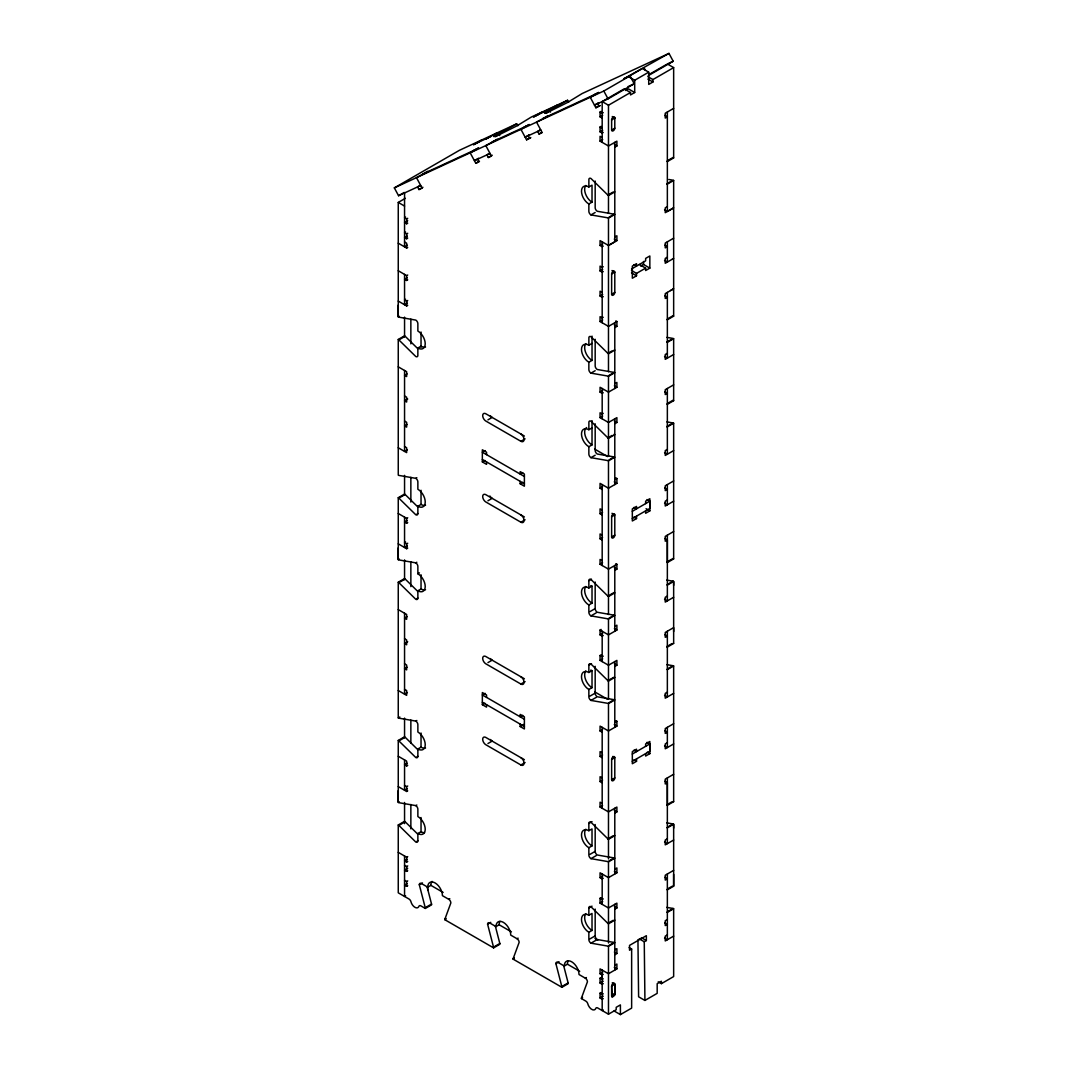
<?xml version="1.0" encoding="UTF-8"?>
<svg xmlns="http://www.w3.org/2000/svg" width="1068" height="1068" viewBox="0 0 1068 1068"><rect width="100%" height="100%" fill="white"/><g stroke="black" fill="none" stroke-linecap="round" stroke-linejoin="round"><path stroke-width="1.5" d="M417.842 749.709L405.159 737.254A2.977 1.722 60 0 0 404.558 736.813L398.257 740.444L398.257 802.428A2.977 1.722 60 0 0 398.858 802.682L415.772 805.606L416.827 805.005M416.827 720.486L415.772 721.087L398.858 718.163A2.964 1.709 60 0 1 398.257 717.91L398.257 582.22L404.558 578.576A2.977 1.722 60 0 1 405.159 579.016L417.842 591.472M417.842 506.953L405.159 494.497A2.977 1.722 60 0 0 404.558 494.057L398.257 497.688L398.257 559.672A2.977 1.722 60 0 0 398.858 559.926L415.772 562.849L416.827 562.249M417.842 348.715L405.159 336.26A2.977 1.722 60 0 0 404.558 335.819L398.257 339.464L398.257 475.153A2.964 1.709 60 0 0 398.858 475.407L415.772 478.331L416.827 477.73M405.373 198.314L398.257 202.426L398.257 316.916A2.977 1.722 60 0 0 398.858 317.169L415.772 320.093A2.977 1.722 60 0 1 417.868 323.738L417.868 331.027A10.4 6.008 60 0 1 425.224 343.762A10.4 6.008 60 0 1 417.868 348.021L417.842 355.724A2.977 1.722 60 0 1 415.772 356.512L398.858 339.904A2.977 1.722 60 0 0 398.257 339.464M603.246 983.655L602.192 984.269L600.069 983.041L600.069 978.181L602.178 979.396L602.178 974.95L603.233 974.35M563.677 965.699L568.123 982.92A2.977 1.722 60 0 1 568.203 983.655L561.901 987.299A2.977 1.722 60 0 0 561.808 986.552L555.894 963.603A2.977 1.722 60 0 1 557.99 962.388L564.304 966.033A10.4 6.008 60 0 1 571.66 961.774A10.4 6.008 60 0 1 579.016 974.523L585.317 978.168A2.977 1.722 60 0 1 587.427 981.812L581.499 997.926A2.964 1.709 60 0 0 581.419 998.567L585.851 1001.13A2.977 1.722 60 0 1 587.534 1003.079L588.428 1005.509A5.941 3.431 60 0 0 595.17 1009.407L596.051 1008.005A2.977 1.722 60 0 1 597.746 1007.992L608.48 1014.2L608.48 946.341L614.794 942.71A2.977 1.722 60 0 0 614.193 942.457L597.266 939.533A2.977 1.722 60 0 1 595.17 935.888L595.17 909.068M614.794 994.668L614.794 984.255A2.229 1.282 -60.3 0 0 613.219 983.334A2.229 1.282 -60.3 0 0 611.644 986.071L612.111 997.312L614.674 995.323L613.219 993.761M666.712 664.616L673.054 665.724A2.977 1.722 60 0 1 673.654 665.965L673.654 801.668L667.353 805.299L667.353 777.918M666.899 421.9L673.054 422.968A2.99 1.722 60 0 1 673.654 423.208L673.654 558.911L667.353 562.542L667.353 535.161M658.235 981.826L661.386 983.655L673.654 976.566L673.654 908.721A2.977 1.722 60 0 0 673.054 908.467L666.712 907.373M666.899 889.51A2.977 1.722 60 0 0 667.353 889.831L673.654 886.186L673.654 824.202A2.977 1.722 60 0 0 673.054 823.949L666.712 822.854M666.899 646.754A2.977 1.722 60 0 0 667.353 647.074L673.654 643.43L673.654 581.446A2.977 1.722 60 0 0 673.054 581.192L666.712 580.098M666.899 403.998A2.99 1.722 60 0 0 667.353 404.318L673.654 400.674L673.654 338.689A2.99 1.722 60 0 0 673.054 338.436L666.899 337.368M668.822 179.477L673.054 180.212A2.977 1.722 60 0 1 673.654 180.452L673.654 316.155L667.353 319.786A2.99 1.722 60 0 1 666.899 319.466M595.17 181.039L595.17 207.619A2.977 1.722 60 0 0 597.266 211.264L614.193 214.187A2.964 1.709 60 0 1 614.794 214.441L608.48 218.072A2.964 1.709 60 0 0 607.879 217.832L590.964 214.908A2.977 1.722 60 0 1 588.855 211.264L588.855 203.975A10.4 6.008 60 0 1 581.499 191.239A10.4 6.008 60 0 1 588.855 186.98L588.895 179.277A2.977 1.722 60 0 1 590.964 178.489L607.879 195.097A2.964 1.709 60 0 0 608.48 195.537L614.794 191.906A2.964 1.709 60 0 1 614.487 191.706M595.17 339.277L595.17 365.857A2.977 1.722 60 0 0 597.266 369.501L614.193 372.425A2.977 1.722 60 0 1 614.794 372.665L608.48 376.31A2.977 1.722 60 0 0 607.879 376.069L590.964 373.132A2.977 1.722 60 0 1 588.855 369.501L588.855 362.212A10.4 6.008 60 0 1 581.499 349.463A10.4 6.008 60 0 1 588.855 345.218L588.895 337.515A2.977 1.722 60 0 1 590.964 336.727L607.879 353.334A2.977 1.722 60 0 0 608.48 353.775L614.794 350.13A2.977 1.722 60 0 1 614.34 349.81M595.17 423.796L595.17 450.376A2.977 1.722 60 0 0 597.266 454.02L614.193 456.944A2.977 1.722 60 0 1 614.794 457.197L608.48 460.829A2.977 1.722 60 0 0 607.879 460.588L590.964 457.665A2.977 1.722 60 0 1 588.855 454.02L588.855 446.731A10.4 6.008 60 0 1 581.499 433.995A10.4 6.008 60 0 1 588.855 429.736L588.895 422.034A2.977 1.722 60 0 1 590.964 421.246L607.879 437.853A2.977 1.722 60 0 0 608.48 438.294L614.794 434.663A2.977 1.722 60 0 1 614.193 434.209M495.392 926.276L499.824 943.485A2.977 1.722 60 0 1 499.917 944.232L493.603 947.877L444.835 919.708A2.977 1.722 60 0 1 444.929 919.067L450.843 902.954A2.977 1.722 60 0 0 448.747 899.309L442.432 895.665A10.4 6.008 60 0 0 435.076 882.929A10.4 6.008 60 0 0 427.721 887.174L427.721 890.378M561.901 987.299L513.121 959.144A2.977 1.722 60 0 1 513.214 958.503L519.141 942.376A2.977 1.722 60 0 0 517.032 938.745L510.731 935.101A10.4 6.008 60 0 0 503.362 922.351A10.4 6.008 60 0 0 496.006 926.597L489.705 922.966A2.977 1.722 60 0 0 487.595 924.18L493.523 947.129A2.977 1.722 60 0 1 493.603 947.877M499.704 135.556L498.996 134.248L495.312 136.664L516.885 125.877L531.343 117.039L567.589 100.285L568.643 102.248M550.461 112.087L549.753 110.778L546.068 113.195L567.642 102.408L582.1 93.57L668.982 53.4L673.2 61.25L648.263 75.641M420.699 185.485L398.564 195.724L394.346 187.875L459.52 150.254L516.845 123.741L517.9 125.704M481.882 139.908L473.471 144.767L478.704 142.111M425.905 172.562L428.014 171.347L416.48 177.648L422.1 188.102L418.976 189.557L417.575 186.94L420.205 185.418M488.076 137.772L485.967 138.987L497.501 132.686L494.351 134.515M473.364 150.615L478.584 147.958L470.174 152.817L475.807 163.284L478.931 161.829L477.529 159.212M541.89 112.167L533.479 117.026L538.699 114.356M398.564 195.724L404.251 192.44M495.232 140.509L497.341 139.294L485.806 145.595L491.427 156.048L488.303 157.503L486.901 154.887L489.531 153.365M548.084 110.031L545.975 111.246L557.509 104.944M524.108 127.145L529.341 124.489L520.93 129.348L526.564 139.815L530.729 137.759M418.976 189.557L422.928 187.274M545.988 117.039L548.084 115.825L536.55 122.126L542.184 132.592L539.06 134.034L537.645 131.417L540.274 129.895M478.597 158.238L474.406 160.667L490.025 153.445M593.434 95.105L598.667 92.435L590.257 97.295L595.877 107.761L600.056 105.705M475.807 163.284L479.492 161.148M488.303 157.503L492.241 155.22M394.346 187.875L603.807 91.02L630.027 75.895L634.245 83.745L608.039 98.87L594.476 105.145L598.681 102.715M630.027 75.895L623.779 78.778L668.982 53.4M529.354 134.768L525.149 137.198L540.768 129.976M529.327 135.142L528.273 135.756L529.688 138.373M526.564 139.815L530.502 137.532M539.06 134.034L541.69 132.512M648.717 72.17L642.402 68.526L628.398 76.616L634.699 80.26L648.717 72.17L648.717 84.425L652.922 81.996L652.922 79.566L673.654 67.604L673.654 157.917L667.353 161.562A2.964 1.709 60 0 1 666.899 161.241M598.654 103.089L597.599 103.703L599.001 106.319M602.178 142.364L602.178 101.58L624.193 88.871L630.494 92.515L630.494 94.945L634.699 92.515L634.699 80.26M649.371 74.333L665.965 64.761M405.613 217.111L404.558 217.712L406.654 218.927L407.709 218.313M595.877 107.761L599.829 105.478M625.594 90.5L628.398 88.871L634.699 92.515M407.709 220.742L404.558 222.571L406.654 223.786L407.709 223.172M602.178 101.58L608.48 105.225L630.494 92.515M602.178 118.081L600.069 116.866L600.069 112.02L601.124 111.406M603.233 112.621L602.178 113.221L600.069 112.02M600.069 116.866L602.699 115.357M405.613 232.076L404.558 232.677L406.654 233.892L407.709 233.291M407.188 236.015L404.558 237.537L406.654 238.751L407.709 238.137M611.63 119.91L614.794 118.081M603.233 132.445L602.178 133.046L600.069 131.845L600.069 126.985L601.124 126.371M600.069 131.845L602.699 130.323M407.362 245.226L404.558 246.841L404.558 192.948M398.257 243.197L406.654 248.056L407.709 247.456M614.794 128.2L611.63 130.016L611.63 119.79A2.229 1.282 -60 0 1 613.219 117.066A2.229 1.282 -60 0 1 614.794 117.974L614.794 128.2A2.229 1.282 -60 0 1 613.219 130.817A2.229 1.282 -60 0 1 611.63 129.909M602.178 137.505L600.069 136.29L600.069 141.15L602.699 139.628M673.654 108.375L665.244 113.221L665.244 118.081L667.353 116.866L664.83 115.411M614.794 147.21L616.89 145.996L616.89 141.15L608.48 145.996L600.069 141.15M398.257 270.751L406.654 275.611L407.709 275.01M407.188 277.733L404.558 279.255L406.654 280.47L407.709 279.856M588.855 186.98L592.019 185.164L592.019 202.159L588.855 203.975M405.613 299.28L404.558 299.881L406.654 301.096L407.709 300.495M407.362 303.125L404.558 304.74L404.558 274.396M398.257 301.096L406.654 305.955L407.709 305.355M608.934 194.483L613.139 192.053M667.794 160.507L673.054 157.463A2.964 1.709 60 0 0 673.654 157.917M399.299 316.315L398.257 316.916L398.257 305.061M590.964 214.908L595.17 212.479M608.934 217.231L614.193 214.187M666.752 183.843L671.999 180.812M673.654 180.452L667.353 184.096A2.977 1.722 60 0 0 666.899 183.883M398.858 339.904L404.104 336.874M417.868 348.021L421.032 346.192A10.4 6.008 60 0 0 425.545 347.007M614.794 142.364L614.794 241.822L608.48 245.466L600.069 240.607L600.069 245.466L602.699 243.945M614.794 236.976L616.89 235.761L616.89 240.607L608.48 245.466M667.353 206.631L665.244 207.846L665.244 212.692L673.654 207.846L668.608 210.756M603.233 246.081L602.178 246.681L600.069 245.466M407.082 373.893L404.558 375.349L406.654 376.563L406.654 371.704L398.257 366.845M603.233 266.706L602.178 267.32L600.069 266.106L600.069 270.952L602.178 272.166L603.233 271.566M600.069 270.952L602.699 269.443M611.63 273.995L614.794 272.166A2.229 1.282 -60.3 0 0 613.219 271.259A2.229 1.282 -60.3 0 0 611.644 273.982L611.63 294.221A2.229 1.295 -59.7 0 0 613.219 295.128A2.229 1.295 -59.7 0 0 614.794 292.392L614.794 272.166L611.991 270.551M673.654 238.191L665.244 243.037L665.244 247.896L667.353 246.681L664.83 245.226M631.522 268.989L645.633 260.832L645.633 258.403L649.838 255.973L649.838 268.121L645.633 270.538L645.633 268.121L639.332 264.477M407.709 399.018L404.558 400.834L406.654 402.049L406.654 397.189L404.558 395.974M640.733 266.092L643.537 264.477L649.838 268.121M631.482 270.458L636.528 273.381L645.633 268.121M602.178 292.405L600.069 291.19L600.069 296.036L602.699 294.528M667.353 257.201L665.244 258.416L665.244 263.275L673.654 258.416L672.399 259.15M636.528 273.381L636.528 275.798L632.323 278.227L632.323 266.092L636.528 263.662L636.528 266.092L634.005 264.637M603.233 296.65L602.178 297.251L600.069 296.036M611.63 294.221L614.794 292.405M407.082 424.463L404.558 425.918L406.654 427.133L406.654 422.274L404.558 421.059M603.233 317.289L602.178 317.89L600.069 316.675L600.069 321.535L608.48 326.381L616.89 321.535L615.836 320.921M600.069 321.535L602.699 320.013M670.504 290.576L673.654 288.76L665.244 293.62L665.244 298.466L667.353 297.251L664.83 295.796M614.794 327.596L616.89 326.381L616.89 321.535M407.362 449.788L404.558 451.404L404.558 370.489M588.855 345.218L592.019 343.402M487.956 419.844L492.161 417.428A4.459 2.577 60 0 1 490.426 415.826M588.855 362.212L592.019 360.397L592.019 336.113M607.879 353.334L609.988 352.12M611.029 351.505L612.084 350.905M667.794 318.731L673.054 315.701A2.99 1.722 60 0 0 673.654 316.155M590.964 373.132L595.17 370.703M608.934 375.455L614.193 372.425M666.752 342.08L671.999 339.05M673.654 338.689L667.353 342.321A2.99 1.722 60 0 0 666.899 342.12M398.257 497.688A2.977 1.722 60 0 1 398.858 498.142L404.104 495.111M485.152 450.603L482.349 452.218L524.388 476.488M614.794 383.639L616.89 382.424L616.89 387.284L608.48 392.13L600.069 387.284L600.069 392.13L602.699 390.621M667.353 353.294L665.244 354.509L665.244 359.355L673.654 354.509M486.554 454.648L486.554 452.218L482.349 449.788L482.349 461.923L484.872 460.468M603.233 392.744L602.178 393.344L600.069 392.13M524.388 436.038L485.847 413.783A4.459 2.577 60 0 0 482.696 415.599A4.459 2.577 60 0 0 485.847 421.059L520.89 441.298L525.096 438.868M416.827 514.135L417.868 513.534L417.868 506.245L421.032 504.43A10.4 6.008 60 0 0 425.545 505.244M398.257 513.508L406.654 518.367L407.709 517.766M407.188 520.49L404.558 522.012L406.654 523.227L407.709 522.612M603.233 413.369L602.178 413.983L600.069 412.769L600.069 417.628L608.48 422.474L616.89 417.628L616.89 422.474L614.794 423.689M600.069 417.628L602.699 416.106M588.855 429.736L592.019 427.921M673.654 384.854L665.244 389.7L665.244 394.559L667.353 393.344L664.83 391.889M522.706 472.603L520.183 474.059L520.183 471.642L524.388 474.059L524.388 486.207L520.183 483.777L520.183 481.348M405.613 542.037L404.558 542.637L406.654 543.852L407.709 543.252M407.362 545.881L404.558 547.497L404.558 517.152M487.956 500.772L492.161 498.342A4.459 2.577 60 0 1 489.918 495.993M398.257 543.852L406.654 548.712L407.709 548.111M520.183 483.777L522.706 482.322M588.855 446.731L592.019 444.915L592.019 420.632M607.879 437.853L612.084 435.424M668.848 402.649L673.054 400.22A2.99 1.722 60 0 0 673.654 400.674M399.299 559.071L398.257 559.672L398.257 547.817M590.964 457.665L595.17 455.235M608.934 459.988L614.193 456.944M666.752 426.599L671.999 423.569M673.654 423.208L667.353 426.853A2.99 1.722 60 0 0 666.899 426.639M398.257 582.22A2.977 1.722 60 0 1 398.858 582.661L404.104 579.63M416.827 598.667L417.868 598.053L417.868 590.778A10.4 6.008 60 0 0 425.224 586.519A10.4 6.008 60 0 0 417.868 573.783L419.444 572.862M524.388 516.952L485.847 494.698A4.459 2.577 60 0 0 482.696 496.513A4.459 2.577 60 0 0 485.847 501.987L520.89 522.212L525.096 519.782M417.868 590.778L421.032 588.949A10.4 6.008 60 0 0 425.545 589.763M615.836 477.903L616.89 478.517L616.89 483.363L608.48 488.223L600.069 483.363L600.069 488.223L602.592 486.768M614.794 479.732L616.89 478.517M667.353 449.388L665.244 450.603L665.244 455.449L673.654 450.603M407.082 616.65L404.558 618.105L406.654 619.32L406.654 614.46L398.257 609.601M602.178 510.077L600.069 508.862L600.069 513.708L602.592 512.253M611.63 516.752L614.794 514.923A2.229 1.282 -60.3 0 0 613.219 514.015A2.229 1.282 -60.3 0 0 611.644 516.738L611.63 536.977A2.229 1.295 -59.7 0 0 613.219 537.885A2.229 1.295 -59.7 0 0 614.794 535.148L614.794 514.923L611.991 513.308M673.654 480.947L665.244 485.793L665.244 490.653L667.353 489.438L664.83 487.983M632.309 511.292L649.825 501.172L649.825 508.448L632.309 518.567M407.709 641.775L404.558 643.59L406.654 644.805L406.654 639.946L404.558 638.731M602.178 535.161L600.069 533.947L600.069 538.793L602.592 537.337M667.353 499.957L665.244 501.172L665.244 506.032L673.654 501.172M636.528 516.138L636.528 518.554L632.323 520.984L632.323 508.849L636.528 506.419L636.528 508.849L634.005 507.393M645.633 503.589L645.633 501.159L649.838 498.729L649.838 510.878L645.633 513.294L645.633 510.878M611.63 536.977L614.794 535.161M407.082 667.22L404.558 668.675L406.654 669.89L406.654 665.03L404.558 663.815M602.178 560.647L600.069 559.432L600.069 564.291L602.592 562.836M615.836 563.677L616.89 564.291L608.48 569.137L600.069 564.291M673.654 531.517L665.244 536.376L665.244 541.222L667.353 540.007L667.353 600.91L664.55 599.281M595.17 582.033L595.17 608.613A2.977 1.722 60 0 0 597.266 612.258L614.193 615.181A2.977 1.722 60 0 1 614.794 615.422L608.48 619.066A2.977 1.722 60 0 0 607.879 618.826L590.964 615.889A2.977 1.722 60 0 1 588.855 612.258L588.855 604.969A10.4 6.008 60 0 1 581.499 592.219A10.4 6.008 60 0 1 588.855 587.974L588.855 580.698L591.485 579.176M614.794 570.352L616.89 569.137L616.89 564.291M407.362 692.545L404.558 694.16L404.558 613.246M588.855 587.974L592.019 586.158L592.019 603.153L588.855 604.969M487.956 662.601L492.161 660.171A4.459 2.577 60 0 1 490.426 658.582M588.855 580.698A2.977 1.722 60 0 1 590.964 579.483L607.879 596.077L608.934 595.477M609.988 594.876L613.139 593.047M666.752 562.102L671.999 559.058M398.257 717.91L399.832 717.002M589.91 611.644L595.17 608.613M590.964 615.889L596.224 612.858M608.934 618.212L614.193 615.181M667.794 584.236L673.054 581.192M398.257 740.444A2.977 1.722 60 0 1 398.858 740.898L404.104 737.868M485.152 693.359L482.349 694.974L524.388 719.245M603.233 635.5L602.178 636.101L600.069 634.886L600.069 630.04L601.124 629.426M600.069 634.886L602.699 633.377M614.794 626.395L616.89 625.181L616.89 630.04L608.48 634.886L600.069 630.04M667.353 596.051L665.244 597.266L665.244 602.112L673.654 597.266M486.554 697.404L486.554 694.974L482.349 692.545L482.349 704.68L484.872 703.225M524.388 678.794L485.847 656.54A4.459 2.577 60 0 0 482.696 658.355A4.459 2.577 60 0 0 485.847 663.815L520.89 684.054L525.096 681.624M416.827 756.892L417.868 756.291L417.868 749.002L421.032 747.186A10.4 6.008 60 0 0 425.545 748M407.188 763.246L404.558 764.768L406.654 765.983L407.709 765.369M614.794 666.445L616.89 665.231L616.89 660.384L608.48 665.231L600.069 660.384L600.069 655.525L601.124 654.911M603.233 656.126L602.178 656.74L600.069 655.525M595.17 666.312L595.17 693.132A2.977 1.722 60 0 0 597.266 696.777L614.193 699.7A2.977 1.722 60 0 1 614.794 699.954L608.48 703.585A2.977 1.722 60 0 0 607.879 703.345L590.964 700.421A2.977 1.722 60 0 1 588.855 696.777L588.855 689.487A10.4 6.008 60 0 1 581.499 676.752A10.4 6.008 60 0 1 588.855 672.493L588.855 665.217L591.485 663.695M600.069 660.384L602.699 658.863M588.855 672.493L592.019 670.677L592.019 687.672L588.855 689.487M522.706 715.36L520.183 716.815L520.183 714.399L524.388 716.815L524.388 728.963L520.183 726.534L520.183 724.104M404.558 785.394L406.654 786.609L407.709 786.008M407.362 788.638L404.558 790.253L404.558 759.909M487.956 743.528L492.161 741.099A4.459 2.577 60 0 1 490.426 739.51M398.257 786.609L406.654 791.468L407.709 790.867M520.183 726.534L523.974 724.344M588.855 665.217A2.977 1.722 60 0 1 590.964 664.002L607.879 680.61L608.934 679.996M609.988 679.395L611.029 678.781M612.084 678.18L613.139 677.566M666.752 646.621L671.999 643.59M399.299 801.828L398.257 802.428L398.257 790.574M589.91 696.162L595.17 693.132M590.964 700.421L596.224 697.377M608.934 702.744L614.193 699.7M667.794 668.755L673.054 665.724M427.093 886.84L431.539 904.062A2.977 1.709 60 0 1 431.632 904.81L425.318 908.441L420.885 905.891A2.977 1.722 60 0 0 418.896 906.358A5.941 3.431 60 0 1 414.945 907.306A5.941 3.431 60 0 1 410.98 901.779A2.977 1.722 60 0 0 408.991 899.016L398.257 892.821L398.257 824.977L404.558 821.332A2.977 1.722 60 0 1 405.159 821.773L417.842 834.228M673.654 665.965L667.353 669.609A2.977 1.722 60 0 0 666.899 669.396M398.257 824.977A2.977 1.722 60 0 1 398.858 825.417L404.104 822.387M524.388 759.708L485.847 737.454A4.459 2.577 60 0 0 482.696 739.27A4.459 2.577 60 0 0 485.847 744.743L520.89 764.968L525.096 762.539M416.827 841.41L417.868 840.81L417.868 833.521L421.032 831.705A10.4 6.008 60 0 0 424.53 832.706M615.836 720.66L616.89 721.274L616.89 726.12L608.48 730.979L600.069 726.12L600.069 730.979L602.592 729.524M614.794 722.489L616.89 721.274M667.353 692.144L665.244 693.359L665.244 698.205L673.654 693.359M398.257 852.357L406.654 857.217L407.709 856.603M407.188 859.34L404.558 860.861L406.654 862.076L407.709 861.462M404.558 865.307L406.654 866.522L407.709 865.908M602.178 752.833L600.069 751.618L600.069 756.464L602.592 755.009M407.696 868.324L404.532 870.153L406.654 871.381L407.709 870.767M611.63 759.508L614.794 757.679A2.229 1.282 -60.3 0 0 613.219 756.771A2.229 1.282 -60.3 0 0 611.644 759.495L611.63 779.733A2.229 1.295 -59.7 0 0 613.219 780.641A2.229 1.295 -59.7 0 0 614.794 777.904L614.794 757.679L612.685 756.464M673.654 723.703L665.244 728.55L665.244 733.409L667.353 732.194L664.83 730.739M404.532 880.259L406.654 881.487L407.709 880.886M407.188 883.61L404.558 885.132L406.654 886.347L407.709 885.732M632.309 754.048L649.825 743.929L649.825 751.205L632.309 761.324M425.318 908.441A2.977 1.709 60 0 0 425.238 907.707L419.31 884.745L422.461 882.929M602.178 777.918L600.069 776.703L600.069 781.549L602.592 780.094M667.353 742.714L665.244 743.929L665.244 748.788L673.654 743.929M636.528 758.894L636.528 761.31L632.323 763.74L632.323 751.605L636.528 749.175L636.528 751.605L634.005 750.15M645.633 746.345L645.633 743.915L649.838 741.486L649.838 753.634L645.633 756.051L645.633 753.634M405.613 895.852L404.558 896.466L404.558 856.002M611.63 779.733L614.794 777.918M432.073 881.394A10.4 6.008 60 0 0 430.871 885.359L427.721 887.174L421.406 883.53A2.977 1.722 60 0 0 419.31 884.745M426.279 907.092L431.539 904.062M602.178 803.403L600.069 802.188L600.069 807.048L602.592 805.592M448.747 899.309L449.788 898.709M673.654 774.273L665.244 779.133L665.244 783.979L667.353 782.764L667.353 843.653L664.55 842.038M595.17 824.536L595.17 851.37A2.977 1.722 60 0 0 597.266 855.001L614.193 857.938A2.977 1.722 60 0 1 614.794 858.178L608.48 861.823A2.977 1.722 60 0 0 607.879 861.582L590.964 858.645A2.977 1.722 60 0 1 588.855 855.001L588.855 847.725A10.4 6.008 60 0 1 581.499 834.976A10.4 6.008 60 0 1 588.855 830.73L588.855 823.455L592.019 821.626M614.794 813.108L616.89 811.894L616.89 807.048L608.48 811.894L600.069 807.048M588.855 830.73L592.019 828.915L592.019 845.909L588.855 847.725M444.929 919.067L445.97 918.467M444.835 919.708L445.89 919.107M588.855 823.455A2.977 1.722 60 0 1 590.964 822.24L607.879 838.834L611.817 836.564M612.084 836.418L613.139 835.803M667.794 804.244L671.999 801.814M589.91 854.4L595.17 851.37M590.964 858.645L596.224 855.615M487.595 924.18L490.759 922.351M608.934 860.968L614.193 857.938M667.794 826.992L673.054 823.949M496.006 926.597L499.156 924.781A10.4 6.008 60 0 1 499.984 921.35M614.794 869.152L616.89 867.937L616.89 872.796L608.48 877.642L600.069 872.796L600.069 877.642L602.699 876.134M667.353 838.807L665.244 840.022L665.244 844.868L673.654 840.022M603.233 878.256L602.178 878.857L600.069 877.642M494.577 946.515L499.824 943.485M517.032 938.745L518.087 938.131M614.794 909.202L616.89 907.987L616.89 903.141L608.48 907.987L600.069 903.141L600.069 898.281L601.124 897.667M603.233 898.882L602.178 899.496L600.069 898.281M608.48 946.341A2.977 1.722 60 0 0 607.879 946.101L590.964 943.164A2.977 1.722 60 0 1 588.855 939.533L588.855 932.244A10.4 6.008 60 0 1 581.499 919.508A10.4 6.008 60 0 1 588.855 915.249L588.855 907.974L592.019 906.145M600.069 903.141L602.699 901.619M513.214 958.503L514.269 957.889M588.855 915.249L592.019 913.434L592.019 930.428L588.855 932.244M513.121 959.144L514.175 958.53M673.654 870.367L665.244 875.213L665.244 880.072L667.353 878.857L664.83 877.402M608.934 922.752L613.139 920.322M667.794 888.776L671.999 886.347M589.91 938.919L595.17 935.888M555.894 963.603L559.045 961.787M590.964 943.164L596.224 940.134M564.304 966.033L567.455 964.204A10.4 6.008 60 0 1 568.269 960.786M608.934 945.487L614.193 942.457M667.794 911.511L673.054 908.467M673.654 908.721L667.353 912.366A2.977 1.722 60 0 0 666.899 912.152M614.794 949.866L616.89 948.651L616.89 953.51L614.794 954.725M667.353 919.521L665.244 920.736L665.244 925.596L667.353 924.381L664.83 922.926M562.863 985.951L568.123 982.92M614.087 1010.955L620.401 1014.6L631.642 1008.112L631.642 949.038L629.533 950.253L629.533 945.394L646.354 935.688L646.354 940.548L644.258 941.749L639.211 938.839M585.317 978.168L586.372 977.554M614.794 965.245L616.89 964.03L616.89 968.876L608.48 973.736L600.069 968.876L600.069 973.736L602.699 972.214M667.353 934.9L665.244 936.115L665.244 940.961L673.654 936.115M600.069 978.181L601.124 977.58M602.178 979.396L603.233 978.795M600.069 983.041L603.233 981.225M581.499 997.926L582.554 997.312M581.419 998.567L582.461 997.966M614.794 984.255L611.63 986.071L611.63 996.19L614.794 994.375L614.794 984.255L612.271 982.8M603.233 998.62L602.178 999.221L600.069 998.006L600.069 993.16L601.124 992.546M603.246 993.774L602.192 994.388L600.069 993.16M600.069 998.006L603.233 996.19M603.233 1009.941L602.178 1010.555L602.178 970.091M608.48 1014.2L616.196 1009.741L616.196 1007.311L620.401 1004.895L620.401 1014.6M637.943 939.733L638.611 996.804L644.925 1000.436L657.18 993.36L657.18 983.655L661.386 981.225L661.386 983.655M567.589 100.285L544.573 113.101L549.753 110.778M516.178 124.128L493.803 136.611L498.996 134.248M475.58 143.553L491.2 136.33M535.575 115.811L551.208 108.589M422.781 174.004L476.488 149.173M492.108 141.951L527.232 125.704M542.864 118.481L596.558 93.65M667.22 64.013L673.2 61.25M627.997 86.628L634.245 83.745M667.353 63.96L673.654 67.604M647.875 76.656L652.922 79.566M647.875 79.085L652.922 81.996M612.271 116.519L614.794 117.974M600.069 126.985L602.178 128.2M614.367 144.54L616.89 145.996M664.55 209.862L667.353 211.477L667.353 112.02M664.55 260.445L667.353 262.06L667.353 241.822M614.26 239.098L616.89 240.607M631.482 272.887L636.528 275.798M614.26 324.872L616.89 326.381M398.257 202.426L404.558 206.071M664.55 356.525L667.353 358.154L667.353 292.405M404.558 241.982L406.654 243.197L406.654 248.056M614.367 385.815L616.89 387.284M614.367 421.019L616.89 422.474M664.55 452.618L667.353 454.234L667.353 388.498M594.676 449.094L607.652 456.597M664.55 503.188L667.353 504.817L667.353 484.578M647.021 499.557L649.825 501.172M614.26 481.855L616.89 483.363M646.06 508.688L649.838 510.878M600.069 488.223L602.178 489.438M634.005 517.099L636.528 518.554M664.83 538.552L667.353 540.007M600.069 513.708L602.178 514.923M482.349 459.494L524.388 483.777M482.349 461.923L486.554 464.353L486.554 461.923M600.069 538.793L602.178 540.007M404.558 446.558L406.654 447.772L406.654 452.618L398.257 447.772M614.26 567.629L616.89 569.137M664.83 634.646L667.353 636.101L665.244 637.316L665.244 632.456L673.654 627.61L673.654 631.562M614.367 628.571L616.89 630.04M614.367 663.775L616.89 665.231M664.55 695.375L667.353 696.99L667.353 631.255M594.676 691.85L607.652 699.353M664.55 745.945L667.353 747.573L667.353 727.335M647.021 742.313L649.825 743.929M614.26 724.611L616.89 726.12M647.315 752.166L649.838 753.634M600.069 730.979L602.178 732.194M634.005 759.855L636.528 761.31M664.83 781.309L667.353 782.764M600.069 756.464L602.178 757.679M482.349 702.25L524.388 726.534M482.349 704.68L486.554 707.109L486.554 704.68M600.069 781.549L602.178 782.764M404.558 689.314L406.654 690.529L406.654 695.375L398.257 690.529M614.26 810.385L616.89 811.894M614.367 871.328L616.89 872.796M398.257 756.264L406.654 761.124L406.654 765.983M614.367 906.532L616.89 907.987M664.55 938.131L667.353 939.747L667.353 873.998M641.307 937.624L646.354 940.548M629.119 947.583L631.642 949.038M594.943 938.412L597.813 940.067M614.367 952.055L616.89 953.51M614.26 967.368L616.89 968.876M600.069 973.736L602.178 974.95M430.871 885.359L443.14 892.434M499.156 924.781L511.425 931.857M567.455 964.204L579.71 971.293M398.858 498.142L415.772 514.749A2.977 1.722 60 0 0 417.868 513.534M398.858 582.661L415.772 599.268A2.977 1.722 60 0 0 417.868 598.053M398.858 740.898L415.772 757.506A2.977 1.722 60 0 0 417.868 756.291M398.858 825.417L415.772 842.025A2.977 1.722 60 0 0 417.868 840.81M644.044 67.805L645.459 70.408M603.807 91.02L608.039 98.87M644.925 1000.436L644.258 941.749M673.654 585.398L673.654 581.446L667.353 585.077A2.977 1.722 60 0 0 666.899 584.877M673.654 828.154L673.654 824.202L667.353 827.833A2.977 1.722 60 0 0 666.899 827.633M673.654 874.318L673.654 886.186A2.977 1.722 60 0 1 673.2 885.866M643.537 261.446L643.537 264.477M614.794 322.75L614.794 388.498M614.794 418.843L614.794 484.578M614.794 565.506L614.794 631.241M614.794 661.586L614.794 727.335M614.794 808.262L614.794 873.998M614.794 904.342L614.794 970.091M608.48 105.225L608.48 213.386M608.48 218.072L608.48 371.757M608.48 376.31L608.48 456.303M608.48 460.829L608.48 614.514M608.48 619.066L608.48 699.059M608.48 703.585L608.48 858.912M608.48 861.823L608.48 942.977M602.178 241.822L602.178 322.75M602.178 388.498L602.178 418.843M602.178 484.578L602.178 565.506M602.178 631.241L602.178 661.586M602.178 727.335L602.178 808.262M602.178 873.998L602.178 904.342M421.032 332.028L421.032 347.167M421.032 490.265L421.032 504.43M421.032 574.784L421.032 588.949M421.032 733.022L421.032 747.186M421.032 817.541L421.032 831.705M417.868 573.783L417.868 566.494A2.977 1.722 60 0 0 415.772 562.849M410.86 319.145L410.86 343.869M410.86 477.343L410.86 502.067M410.86 561.901L410.86 586.626M410.86 720.099L410.86 743.168M410.86 804.484L410.86 828.875M406.654 218.927L406.654 223.786M406.654 233.892L406.654 238.751M406.654 275.611L406.654 280.47M406.654 301.096L406.654 305.955M406.654 518.367L406.654 523.227M406.654 543.852L406.654 548.712M406.654 786.609L406.654 791.468M406.654 857.217L406.654 862.076M406.654 866.522L406.654 871.381M406.654 881.487L406.654 886.347M404.558 317.143L404.558 336.927M404.558 475.353L404.558 495.125M404.558 559.899L404.558 579.684M404.558 718.11L404.558 737.881M404.558 802.469L404.558 823.615M520.89 434.009A4.459 2.577 60 0 1 524.041 439.469A4.459 2.577 60 0 1 520.89 441.298M520.89 514.923A4.459 2.577 60 0 1 524.041 520.396A4.459 2.577 60 0 1 520.89 522.212M592.019 444.915A10.4 6.008 60 0 1 585.277 435.944A10.4 6.008 60 0 1 586.599 427.534M592.019 360.397A10.4 6.008 60 0 1 585.544 352.2A10.4 6.008 60 0 1 585.851 343.696M592.019 202.159A10.4 6.008 60 0 1 585.544 193.976A10.4 6.008 60 0 1 585.851 185.458M415.772 478.331A2.977 1.722 60 0 1 417.868 481.975L417.868 489.251A10.4 6.008 60 0 1 425.238 502A10.4 6.008 60 0 1 417.868 506.245M607.879 680.61A2.977 1.722 60 0 0 608.48 681.05L614.794 677.419A2.977 1.722 60 0 1 614.193 676.965M607.879 596.077A2.977 1.722 60 0 0 608.48 596.531L614.794 592.887A2.977 1.722 60 0 1 614.193 592.446M592.019 687.672A10.4 6.008 60 0 1 585.544 679.475A10.4 6.008 60 0 1 585.851 670.971M590.804 670.09A10.4 6.008 60 0 1 592.019 670.677M592.019 603.153A10.4 6.008 60 0 1 585.544 594.956A10.4 6.008 60 0 1 585.851 586.452M590.804 585.571A10.4 6.008 60 0 1 592.019 586.158M415.772 721.087A2.977 1.722 60 0 1 417.868 724.731L417.868 732.007A10.4 6.008 60 0 1 425.238 744.756A10.4 6.008 60 0 1 417.868 749.002M415.772 805.606A2.977 1.722 60 0 1 417.868 809.25L417.868 816.539A10.4 6.008 60 0 1 425.224 829.275A10.4 6.008 60 0 1 417.868 833.521M588.855 907.974A2.977 1.722 60 0 1 590.964 906.759L607.879 923.366A2.977 1.722 60 0 0 608.48 923.807L614.794 920.175A2.977 1.722 60 0 1 614.487 919.962M607.879 838.834A2.977 1.722 60 0 0 608.48 839.288L614.794 835.643A2.977 1.722 60 0 1 614.487 835.443M592.019 930.428A10.4 6.008 60 0 1 585.544 922.231A10.4 6.008 60 0 1 585.851 913.727M592.019 845.909A10.4 6.008 60 0 1 585.544 837.712A10.4 6.008 60 0 1 585.851 829.209M520.89 676.765A4.459 2.577 60 0 1 524.041 682.225A4.459 2.577 60 0 1 520.89 684.054M520.89 757.679A4.459 2.577 60 0 1 524.041 763.153A4.459 2.577 60 0 1 520.89 764.968M673.654 801.668A2.964 1.709 60 0 1 673.347 801.454M667.353 805.299A2.964 1.709 60 0 1 666.899 804.978M673.654 558.911A2.964 1.709 60 0 1 673.054 558.457M667.353 562.542A2.964 1.709 60 0 1 666.899 562.222M673.654 643.43A2.977 1.722 60 0 1 673.347 643.23"/></g></svg>
